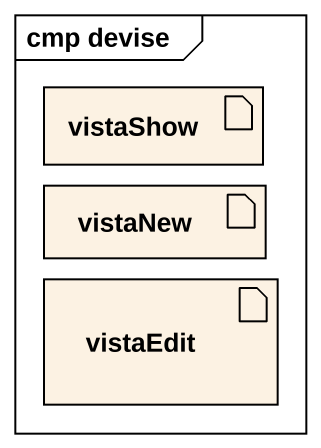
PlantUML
@startuml
mainframe cmp devise
artifact vistaShow
artifact vistaNew
artifact vistaEdit
@enduml
